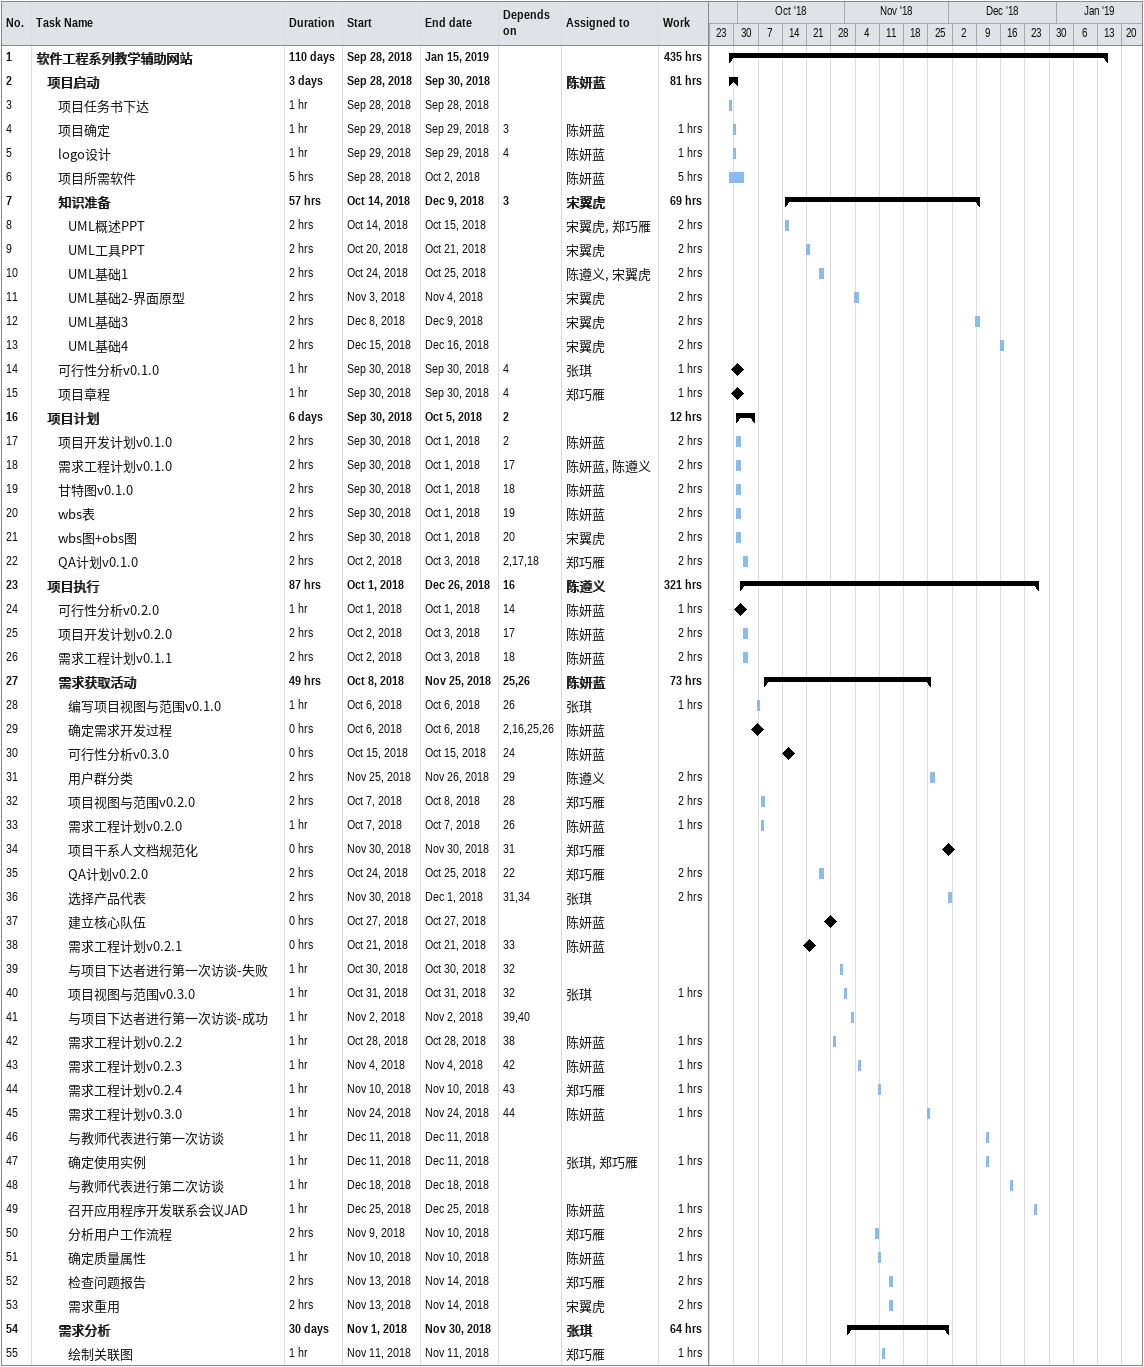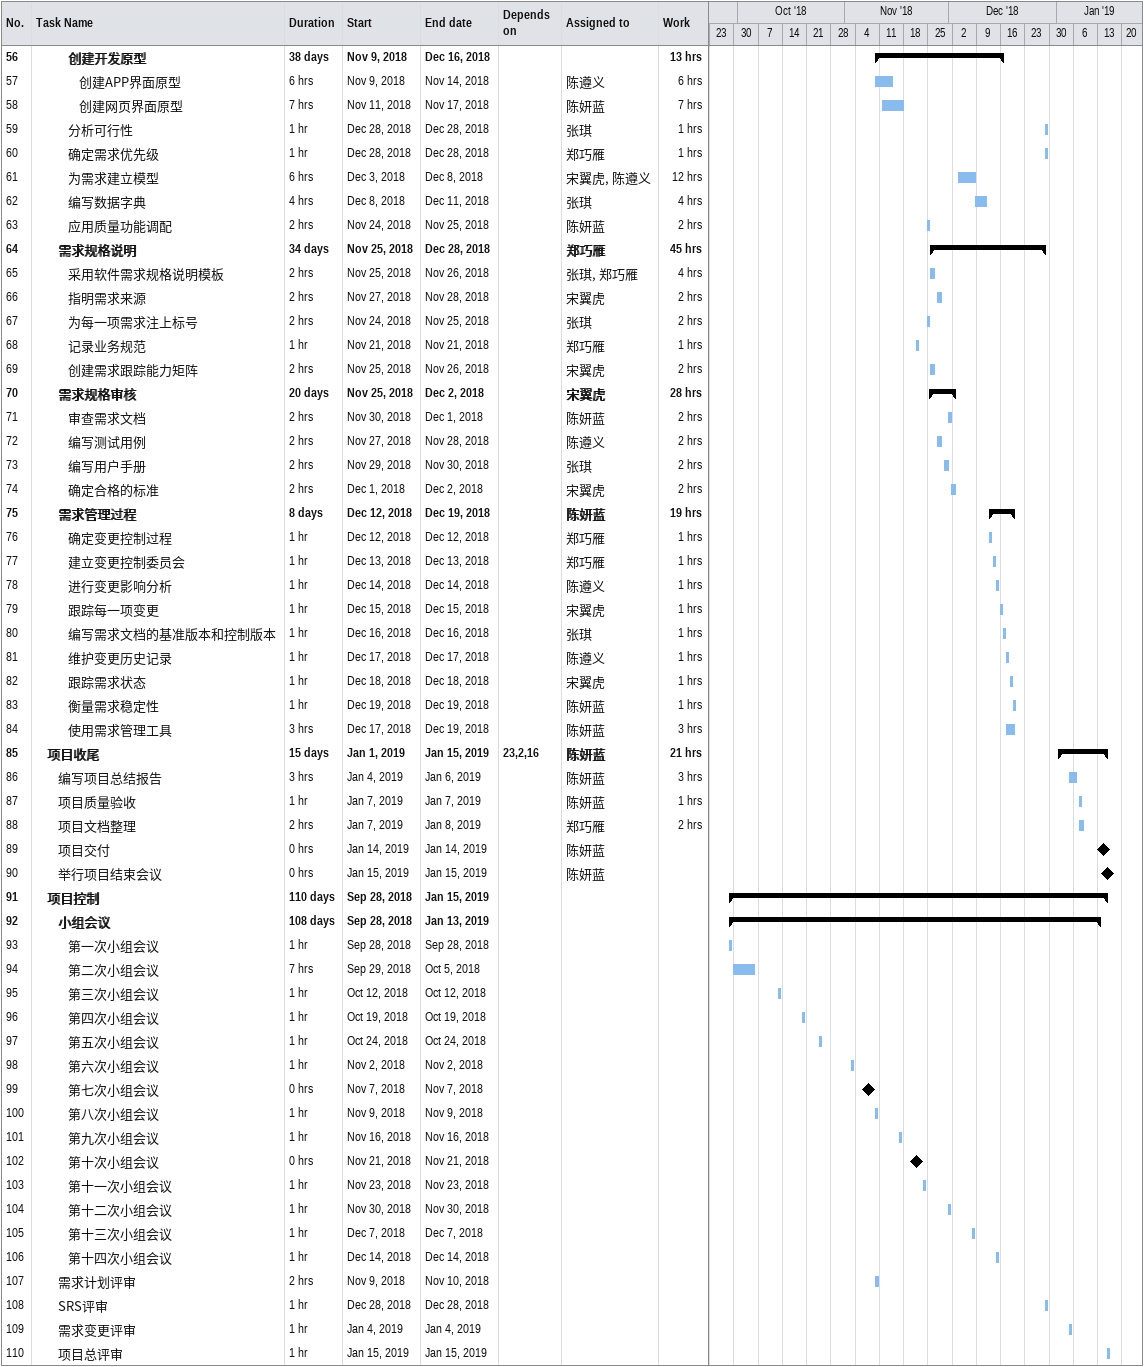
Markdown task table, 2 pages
| ID | Level | Task | Duration | Start | Finish | Predecessors | Resources | Work (h) |
|---|---|---|---|---|---|---|---|---|
| 1 | 1 | **软件工程系列教学辅助网站** | 110d | 2018-09-28 | 2019-01-15 |  |  | 435 |
| 2 | 2 | **项目启动** | 3d | 2018-09-28 | 2018-09-30 |  | 陈妍蓝 | 81 |
| 3 | 3 | 项目任务书下达 | 1h | 2018-09-28 | 2018-09-28 |  |  |  |
| 4 | 3 | 项目确定 | 1h | 2018-09-29 | 2018-09-29 | 3 | 陈妍蓝 | 1 |
| 5 | 3 | logo设计 | 1h | 2018-09-29 | 2018-09-29 | 4 | 陈妍蓝 | 1 |
| 6 | 3 | 项目所需软件 | 5h | 2018-09-28 | 2018-10-02 |  | 陈妍蓝 | 5 |
| 7 | 3 | **知识准备** | 57h | 2018-10-14 | 2018-12-09 | 3 | 宋翼虎 | 69 |
| 8 | 4 | UML概述PPT | 2h | 2018-10-14 | 2018-10-15 |  | 宋翼虎, 郑巧雁 | 2 |
| 9 | 4 | UML工具PPT | 2h | 2018-10-20 | 2018-10-21 |  | 宋翼虎 | 2 |
| 10 | 4 | UML基础1 | 2h | 2018-10-24 | 2018-10-25 |  | 陈遵义, 宋翼虎 | 2 |
| 11 | 4 | UML基础2-界面原型 | 2h | 2018-11-03 | 2018-11-04 |  | 宋翼虎 | 2 |
| 12 | 4 | UML基础3 | 2h | 2018-12-08 | 2018-12-09 |  | 宋翼虎 | 2 |
| 13 | 4 | UML基础4 | 2h | 2018-12-15 | 2018-12-16 |  | 宋翼虎 | 2 |
| 14 | 3 | 可行性分析v0.1.0 | 1h | 2018-09-30 | 2018-09-30 | 4 | 张琪 | 1 |
| 15 | 3 | 项目章程 | 1h | 2018-09-30 | 2018-09-30 | 4 | 郑巧雁 | 1 |
| 16 | 2 | **项目计划** | 6d | 2018-09-30 | 2018-10-05 | 2 |  | 12 |
| 17 | 3 | 项目开发计划v0.1.0 | 2h | 2018-09-30 | 2018-10-01 | 2 | 陈妍蓝 | 2 |
| 18 | 3 | 需求工程计划v0.1.0 | 2h | 2018-09-30 | 2018-10-01 | 17 | 陈妍蓝, 陈遵义 | 2 |
| 19 | 3 | 甘特图v0.1.0 | 2h | 2018-09-30 | 2018-10-01 | 18 | 陈妍蓝 | 2 |
| 20 | 3 | wbs表 | 2h | 2018-09-30 | 2018-10-01 | 19 | 陈妍蓝 | 2 |
| 21 | 3 | wbs图+obs图 | 2h | 2018-09-30 | 2018-10-01 | 20 | 宋翼虎 | 2 |
| 22 | 3 | QA计划v0.1.0 | 2h | 2018-10-02 | 2018-10-03 | 2, 17, 18 | 郑巧雁 | 2 |
| 23 | 2 | **项目执行** | 87h | 2018-10-01 | 2018-12-26 | 16 | 陈遵义 | 321 |
| 24 | 3 | 可行性分析v0.2.0 | 1h | 2018-10-01 | 2018-10-01 | 14 | 陈妍蓝 | 1 |
| 25 | 3 | 项目开发计划v0.2.0 | 2h | 2018-10-02 | 2018-10-03 | 17 | 陈妍蓝 | 2 |
| 26 | 3 | 需求工程计划v0.1.1 | 2h | 2018-10-02 | 2018-10-03 | 18 | 陈妍蓝 | 2 |
| 27 | 3 | **需求获取活动** | 49h | 2018-10-08 | 2018-11-25 | 25, 26 | 陈妍蓝 | 73 |
| 28 | 4 | 编写项目视图与范围v0.1.0 | 1h | 2018-10-06 | 2018-10-06 | 26 | 张琪 | 1 |
| 29 | 4 | 确定需求开发过程 | 0h | 2018-10-06 | 2018-10-06 | 2, 16, 25, 26 | 陈妍蓝 |  |
| 30 | 4 | 可行性分析v0.3.0 | 0h | 2018-10-15 | 2018-10-15 | 24 | 陈妍蓝 |  |
| 31 | 4 | 用户群分类 | 2h | 2018-11-25 | 2018-11-26 | 29 | 陈遵义 | 2 |
| 32 | 4 | 项目视图与范围v0.2.0 | 2h | 2018-10-07 | 2018-10-08 | 28 | 郑巧雁 | 2 |
| 33 | 4 | 需求工程计划v0.2.0 | 1h | 2018-10-07 | 2018-10-07 | 26 | 陈妍蓝 | 1 |
| 34 | 4 | 项目干系人文档规范化 | 0h | 2018-11-30 | 2018-11-30 | 31 | 郑巧雁 |  |
| 35 | 4 | QA计划v0.2.0 | 2h | 2018-10-24 | 2018-10-25 | 22 | 郑巧雁 | 2 |
| 36 | 4 | 选择产品代表 | 2h | 2018-11-30 | 2018-12-01 | 31, 34 | 张琪 | 2 |
| 37 | 4 | 建立核心队伍 | 0h | 2018-10-27 | 2018-10-27 |  | 陈妍蓝 |  |
| 38 | 4 | 需求工程计划v0.2.1 | 0h | 2018-10-21 | 2018-10-21 | 33 | 陈妍蓝 |  |
| 39 | 4 | 与项目下达者进行第一次访谈-失败 | 1h | 2018-10-30 | 2018-10-30 | 32 |  |  |
| 40 | 4 | 项目视图与范围v0.3.0 | 1h | 2018-10-31 | 2018-10-31 | 32 | 张琪 | 1 |
| 41 | 4 | 与项目下达者进行第一次访谈-成功 | 1h | 2018-11-02 | 2018-11-02 | 39, 40 |  |  |
| 42 | 4 | 需求工程计划v0.2.2 | 1h | 2018-10-28 | 2018-10-28 | 38 | 陈妍蓝 | 1 |
| 43 | 4 | 需求工程计划v0.2.3 | 1h | 2018-11-04 | 2018-11-04 | 42 | 陈妍蓝 | 1 |
| 44 | 4 | 需求工程计划v0.2.4 | 1h | 2018-11-10 | 2018-11-10 | 43 | 郑巧雁 | 1 |
| 45 | 4 | 需求工程计划v0.3.0 | 1h | 2018-11-24 | 2018-11-24 | 44 | 陈妍蓝 | 1 |
| 46 | 4 | 与教师代表进行第一次访谈 | 1h | 2018-12-11 | 2018-12-11 |  |  |  |
| 47 | 4 | 确定使用实例 | 1h | 2018-12-11 | 2018-12-11 |  | 张琪, 郑巧雁 | 1 |
| 48 | 4 | 与教师代表进行第二次访谈 | 1h | 2018-12-18 | 2018-12-18 |  |  |  |
| 49 | 4 | 召开应用程序开发联系会议JAD | 1h | 2018-12-25 | 2018-12-25 |  | 陈妍蓝 | 1 |
| 50 | 4 | 分析用户工作流程 | 2h | 2018-11-09 | 2018-11-10 |  | 郑巧雁 | 2 |
| 51 | 4 | 确定质量属性 | 1h | 2018-11-10 | 2018-11-10 |  | 陈妍蓝 | 1 |
| 52 | 4 | 检查问题报告 | 2h | 2018-11-13 | 2018-11-14 |  | 郑巧雁 | 2 |
| 53 | 4 | 需求重用 | 2h | 2018-11-13 | 2018-11-14 |  | 宋翼虎 | 2 |
| 54 | 3 | **需求分析** | 30d | 2018-11-01 | 2018-11-30 |  | 张琪 | 64 |
| 55 | 4 | 绘制关联图 | 1h | 2018-11-11 | 2018-11-11 |  | 郑巧雁 | 1 |
| 56 | 4 | **创建开发原型** | 38d | 2018-11-09 | 2018-12-16 |  |  | 13 |
| 57 | 5 | 创建APP界面原型 | 6h | 2018-11-09 | 2018-11-14 |  | 陈遵义 | 6 |
| 58 | 5 | 创建网页界面原型 | 7h | 2018-11-11 | 2018-11-17 |  | 陈妍蓝 | 7 |
| 59 | 4 | 分析可行性 | 1h | 2018-12-28 | 2018-12-28 |  | 张琪 | 1 |
| 60 | 4 | 确定需求优先级 | 1h | 2018-12-28 | 2018-12-28 |  | 郑巧雁 | 1 |
| 61 | 4 | 为需求建立模型 | 6h | 2018-12-03 | 2018-12-08 |  | 宋翼虎, 陈遵义 | 12 |
| 62 | 4 | 编写数据字典 | 4h | 2018-12-08 | 2018-12-11 |  | 张琪 | 4 |
| 63 | 4 | 应用质量功能调配 | 2h | 2018-11-24 | 2018-11-25 |  | 陈妍蓝 | 2 |
| 64 | 3 | **需求规格说明** | 34d | 2018-11-25 | 2018-12-28 |  | 郑巧雁 | 45 |
| 65 | 4 | 采用软件需求规格说明模板 | 2h | 2018-11-25 | 2018-11-26 |  | 张琪, 郑巧雁 | 4 |
| 66 | 4 | 指明需求来源 | 2h | 2018-11-27 | 2018-11-28 |  | 宋翼虎 | 2 |
| 67 | 4 | 为每一项需求注上标号 | 2h | 2018-11-24 | 2018-11-25 |  | 张琪 | 2 |
| 68 | 4 | 记录业务规范 | 1h | 2018-11-21 | 2018-11-21 |  | 郑巧雁 | 1 |
| 69 | 4 | 创建需求跟踪能力矩阵 | 2h | 2018-11-25 | 2018-11-26 |  | 宋翼虎 | 2 |
| 70 | 3 | **需求规格审核** | 20d | 2018-11-25 | 2018-12-02 |  | 宋翼虎 | 28 |
| 71 | 4 | 审查需求文档 | 2h | 2018-11-30 | 2018-12-01 |  | 陈妍蓝 | 2 |
| 72 | 4 | 编写测试用例 | 2h | 2018-11-27 | 2018-11-28 |  | 陈遵义 | 2 |
| 73 | 4 | 编写用户手册 | 2h | 2018-11-29 | 2018-11-30 |  | 张琪 | 2 |
| 74 | 4 | 确定合格的标准 | 2h | 2018-12-01 | 2018-12-02 |  | 宋翼虎 | 2 |
| 75 | 3 | **需求管理过程** | 8d | 2018-12-12 | 2018-12-19 |  | 陈妍蓝 | 19 |
| 76 | 4 | 确定变更控制过程 | 1h | 2018-12-12 | 2018-12-12 |  | 郑巧雁 | 1 |
| 77 | 4 | 建立变更控制委员会 | 1h | 2018-12-13 | 2018-12-13 |  | 郑巧雁 | 1 |
| 78 | 4 | 进行变更影响分析 | 1h | 2018-12-14 | 2018-12-14 |  | 陈遵义 | 1 |
| 79 | 4 | 跟踪每一项变更 | 1h | 2018-12-15 | 2018-12-15 |  | 宋翼虎 | 1 |
| 80 | 4 | 编写需求文档的基准版本和控制版本 | 1h | 2018-12-16 | 2018-12-16 |  | 张琪 | 1 |
| 81 | 4 | 维护变更历史记录 | 1h | 2018-12-17 | 2018-12-17 |  | 陈遵义 | 1 |
| 82 | 4 | 跟踪需求状态 | 1h | 2018-12-18 | 2018-12-18 |  | 宋翼虎 | 1 |
| 83 | 4 | 衡量需求稳定性 | 1h | 2018-12-19 | 2018-12-19 |  | 陈妍蓝 | 1 |
| 84 | 4 | 使用需求管理工具 | 3h | 2018-12-17 | 2018-12-19 |  | 陈妍蓝 | 3 |
| 85 | 2 | **项目收尾** | 15d | 2019-01-01 | 2019-01-15 | 23, 2, 16 | 陈妍蓝 | 21 |
| 86 | 3 | 编写项目总结报告 | 3h | 2019-01-04 | 2019-01-06 |  | 陈妍蓝 | 3 |
| 87 | 3 | 项目质量验收 | 1h | 2019-01-07 | 2019-01-07 |  | 陈妍蓝 | 1 |
| 88 | 3 | 项目文档整理 | 2h | 2019-01-07 | 2019-01-08 |  | 郑巧雁 | 2 |
| 89 | 3 | 项目交付 | 0h | 2019-01-14 | 2019-01-14 |  | 陈妍蓝 |  |
| 90 | 3 | 举行项目结束会议 | 0h | 2019-01-15 | 2019-01-15 |  | 陈妍蓝 |  |
| 91 | 2 | **项目控制** | 110d | 2018-09-28 | 2019-01-15 |  |  |  |
| 92 | 3 | **小组会议** | 108d | 2018-09-28 | 2019-01-13 |  |  |  |
| 93 | 4 | 第一次小组会议 | 1h | 2018-09-28 | 2018-09-28 |  |  |  |
| 94 | 4 | 第二次小组会议 | 7h | 2018-09-29 | 2018-10-05 |  |  |  |
| 95 | 4 | 第三次小组会议 | 1h | 2018-10-12 | 2018-10-12 |  |  |  |
| 96 | 4 | 第四次小组会议 | 1h | 2018-10-19 | 2018-10-19 |  |  |  |
| 97 | 4 | 第五次小组会议 | 1h | 2018-10-24 | 2018-10-24 |  |  |  |
| 98 | 4 | 第六次小组会议 | 1h | 2018-11-02 | 2018-11-02 |  |  |  |
| 99 | 4 | 第七次小组会议 | 0h | 2018-11-07 | 2018-11-07 |  |  |  |
| 100 | 4 | 第八次小组会议 | 1h | 2018-11-09 | 2018-11-09 |  |  |  |
| 101 | 4 | 第九次小组会议 | 1h | 2018-11-16 | 2018-11-16 |  |  |  |
| 102 | 4 | 第十次小组会议 | 0h | 2018-11-21 | 2018-11-21 |  |  |  |
| 103 | 4 | 第十一次小组会议 | 1h | 2018-11-23 | 2018-11-23 |  |  |  |
| 104 | 4 | 第十二次小组会议 | 1h | 2018-11-30 | 2018-11-30 |  |  |  |
| 105 | 4 | 第十三次小组会议 | 1h | 2018-12-07 | 2018-12-07 |  |  |  |
| 106 | 4 | 第十四次小组会议 | 1h | 2018-12-14 | 2018-12-14 |  |  |  |
| 107 | 3 | 需求计划评审 | 2h | 2018-11-09 | 2018-11-10 |  |  |  |
| 108 | 3 | SRS评审 | 1h | 2018-12-28 | 2018-12-28 |  |  |  |
| 109 | 3 | 需求变更评审 | 1h | 2019-01-04 | 2019-01-04 |  |  |  |
| 110 | 3 | 项目总评审 | 1h | 2019-01-15 | 2019-01-15 |  |  |  |
